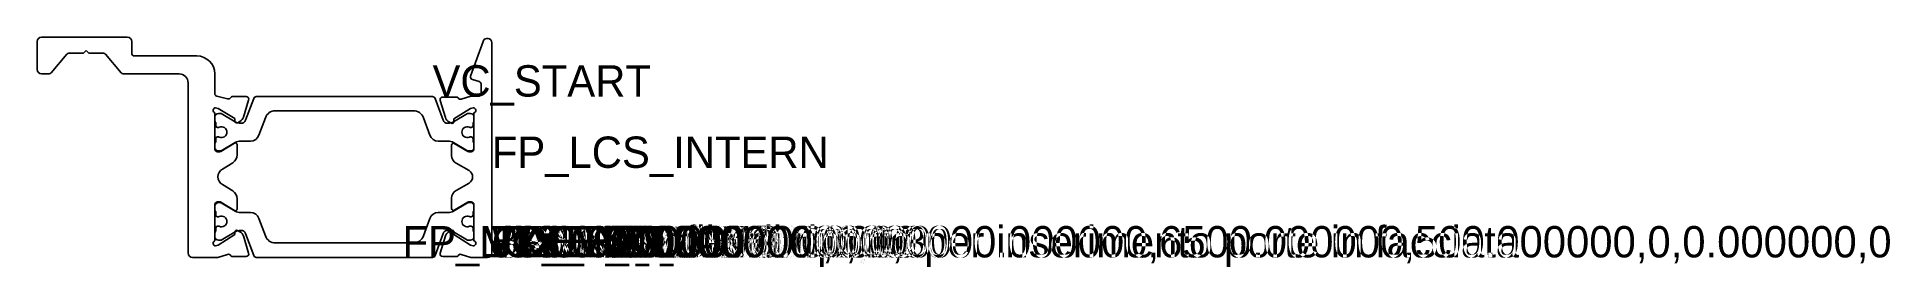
# Model space of a CAD drawing. Header units: metres. Extents: x 111 to 318, y 133 to 159.
import ezdxf

# ---------------------------------------------------------------- set-up
doc = ezdxf.new("R2010")
doc.units = ezdxf.units.M

msp = doc.modelspace()

# ---------------------------------------------------------------- linework, layer by layer
for p, q in [((110.627219, 158.189459), (110.627219, 155.088349)), ((120.727219, 158.689459), (111.127219, 158.689459)), ((121.227219, 156.888349), (121.227219, 158.189459)), ((160.557631, 158.220828), (159.145569, 154.341221)), ((161.527477, 134.588349), (161.527477, 158.049818)), ((112.202176, 154.694649), (113.968081, 156.783159)), ((114.197167, 156.889459), (115.832167, 156.889459)), ((115.832167, 156.889459), (116.130592, 157.189459)), ((116.130592, 157.189459), (116.429018, 156.889459)), ((116.429018, 156.889459), (118.064018, 156.889459)), ((118.293509, 156.782678), (120.051109, 154.69513)), ((128.527477, 156.588349), (121.527219, 156.588349)), ((111.127219, 154.588349), (111.97309, 154.588349)), ((120.2806, 154.588349), (126.527477, 154.588349)), ((127.527477, 153.588349), (127.527477, 134.588349)), ((130.527477, 152.388349), (130.527477, 154.588349)), ((159.349831, 153.948837), (160.105123, 153.746457)), ((131.95093, 151.809086), (130.739766, 152.101457)), ((134.024803, 152.051812), (132.474971, 152.051812)), ((133.726538, 149.750141), (134.311694, 151.6641)), ((133.954656, 149.424113), (134.883559, 151.854418)), ((154.889487, 152.051812), (135.165467, 152.051812)), ((156.100299, 149.424113), (155.171395, 151.854418)), ((155.74326, 151.611066), (156.328416, 149.697106)), ((157.579984, 151.998777), (156.030151, 151.998777)), ((159.19092, 152.088349), (158.104024, 151.756051)), ((160.027477, 152.088349), (159.19092, 152.088349)), ((160.327477, 153.456679), (160.327477, 152.388349)), ((130.527477, 146.188349), (130.527477, 150.222663)), ((130.527477, 149.773648), (130.527477, 149.346853)), ((130.614542, 150.805227), (130.901433, 150.717515)), ((130.901433, 150.717515), (132.77334, 149.600852)), ((131.133922, 150.173648), (130.927477, 150.173648)), ((132.81581, 149.234225), (131.233866, 150.146885)), ((132.77334, 149.600852), (132.763266, 149.312353)), ((135.466997, 147.731627), (136.177628, 149.684072)), ((152.749695, 150.473648), (137.30526, 150.473648)), ((154.587957, 147.731627), (153.877326, 149.684072)), ((157.239144, 149.234225), (158.821088, 150.146885)), ((157.281614, 149.547818), (159.153521, 150.717515)), ((157.291688, 149.259319), (157.281614, 149.547818)), ((158.921033, 150.173648), (159.127477, 150.173648)), ((159.153521, 150.717515), (159.440412, 150.805227)), ((159.527477, 150.222663), (159.527477, 146.188349)), ((159.527477, 149.773648), (159.527477, 149.346853)), ((130.627477, 149.173648), (130.627477, 148.798648)), ((130.627477, 147.348648), (130.627477, 146.973648)), ((130.827477, 148.598648), (130.939283, 148.598648)), ((130.939283, 147.548648), (130.827477, 147.548648)), ((130.939283, 148.598648), (131.023832, 148.617398)), ((131.023832, 147.529898), (130.939283, 147.548648)), ((133.057038, 149.128783), (133.337072, 149.27768)), ((133.47754, 149.073648), (133.415477, 149.073648)), ((156.577414, 149.073648), (156.639477, 149.073648)), ((156.717883, 149.224646), (156.997916, 149.075749)), ((159.031122, 148.617398), (159.115671, 148.598648)), ((159.115671, 147.548648), (159.031122, 147.529898)), ((159.227477, 148.598648), (159.115671, 148.598648)), ((159.115671, 147.548648), (159.227477, 147.548648)), ((159.427477, 149.173648), (159.427477, 148.798648)), ((159.427477, 147.348648), (159.427477, 146.973648)), ((130.527477, 146.800442), (130.527477, 146.373648)), ((131.047092, 145.888349), (130.827477, 145.888349)), ((130.927477, 145.973648), (131.133922, 145.973648)), ((132.727477, 146.862109), (131.197092, 145.928541)), ((131.233866, 146.00041), (132.81581, 146.91307)), ((133.027477, 145.534203), (133.027477, 146.688904)), ((133.415477, 147.073648), (134.527304, 147.073648)), ((156.639477, 147.073648), (155.52765, 147.073648)), ((157.027477, 146.638904), (157.027477, 145.484203)), ((158.821088, 146.00041), (157.239144, 146.91307)), ((158.857862, 145.928541), (157.327477, 146.812109)), ((159.127477, 145.973648), (158.921033, 145.973648)), ((159.227477, 145.888349), (159.007862, 145.888349)), ((159.527477, 146.800442), (159.527477, 146.373648)), ((131.377735, 143.954374), (132.527477, 144.668178)), ((157.527477, 144.618178), (158.977219, 143.781169)), ((132.527477, 141.508519), (131.377735, 142.222323)), ((158.977219, 142.395528), (157.527477, 141.558519)), ((130.527477, 135.954034), (130.527477, 139.988349)), ((130.527477, 139.376255), (130.527477, 139.80305)), ((130.627477, 138.82805), (130.627477, 139.20305)), ((130.827477, 140.288349), (131.047092, 140.288349)), ((130.927477, 140.20305), (131.133922, 140.20305)), ((131.197092, 140.248156), (132.727477, 139.314588)), ((131.233866, 140.176287), (132.81581, 139.263627)), ((133.027477, 139.487793), (133.027477, 140.642494)), ((133.415477, 139.10305), (134.527304, 139.10305)), ((156.639477, 139.10305), (155.52765, 139.10305)), ((157.027477, 140.692494), (157.027477, 139.537793)), ((158.821088, 140.176287), (157.239144, 139.263627)), ((157.327477, 139.364588), (158.857862, 140.248156)), ((159.127477, 140.20305), (158.921033, 140.20305)), ((159.007862, 140.288349), (159.227477, 140.288349)), ((159.427477, 138.82805), (159.427477, 139.20305)), ((159.527477, 139.988349), (159.527477, 135.954034)), ((159.527477, 139.376255), (159.527477, 139.80305)), ((130.627477, 137.00305), (130.627477, 137.37805)), ((130.939283, 138.62805), (130.827477, 138.62805)), ((130.827477, 137.57805), (130.939283, 137.57805)), ((130.939283, 138.62805), (131.023832, 138.6468)), ((131.023832, 137.5593), (130.939283, 137.57805)), ((132.81581, 136.942472), (131.233866, 136.029813)), ((132.763266, 136.917379), (132.77334, 136.628879)), ((133.337072, 136.952052), (133.057038, 137.100948)), ((133.47754, 137.10305), (133.415477, 137.10305)), ((135.466997, 138.44507), (136.177628, 136.492626)), ((154.587957, 138.44507), (153.877326, 136.492626)), ((156.577414, 137.10305), (156.639477, 137.10305)), ((156.997916, 137.100948), (156.717883, 136.952052)), ((157.239144, 136.942472), (158.821088, 136.029813)), ((157.281614, 136.628879), (157.291688, 136.917379)), ((159.031122, 138.6468), (159.115671, 138.62805)), ((159.115671, 137.57805), (159.031122, 137.5593)), ((159.115671, 138.62805), (159.227477, 138.62805)), ((159.227477, 137.57805), (159.115671, 137.57805)), ((159.427477, 137.00305), (159.427477, 137.37805)), ((130.527477, 136.40305), (130.527477, 136.829845)), ((130.901433, 135.459182), (130.614542, 135.37147)), ((132.77334, 136.628879), (130.901433, 135.459182)), ((131.133922, 136.00305), (130.927477, 136.00305)), ((134.311694, 134.565631), (133.726538, 136.479591)), ((133.954656, 136.752584), (134.883559, 134.285743)), ((152.749695, 135.70305), (137.30526, 135.70305)), ((156.100299, 136.752584), (155.171395, 134.285743)), ((156.328416, 136.479591), (155.74326, 134.565631)), ((159.153521, 135.459182), (157.281614, 136.628879)), ((158.921033, 136.00305), (159.127477, 136.00305)), ((159.440412, 135.37147), (159.153521, 135.459182)), ((159.527477, 136.40305), (159.527477, 136.829845)), ((128.027477, 134.088349), (130.864034, 134.088349)), ((130.864034, 134.088349), (131.95093, 134.420646)), ((132.474971, 134.17792), (134.024803, 134.17792)), ((154.889487, 134.088349), (135.165467, 134.088349)), ((156.030151, 134.17792), (157.579984, 134.17792)), ((158.104024, 134.420646), (159.19092, 134.088349)), ((159.19092, 134.088349), (161.027477, 134.088349))]:
    msp.add_line(p, q)
for centre, radius, start, end in [((111.127219, 158.189459), 0.5, 90, 180), ((120.727219, 158.189459), 0.5, 0, 90), ((161.027477, 158.049818), 0.5, 0, 160), ((114.197167, 156.589459), 0.3, 90, 139.784367), ((118.064018, 156.589459), 0.3, 40.095508, 90), ((121.527219, 156.888349), 0.3, 180, 270), ((128.527477, 154.588349), 2, 0, 90), ((111.127219, 155.088349), 0.5, 180, 270), ((111.97309, 154.888349), 0.3, 270, 319.784367), ((120.2806, 154.888349), 0.3, 220.095508, 270), ((126.527477, 153.588349), 1, 0, 90), ((159.427477, 154.238615), 0.3, 160, 255), ((160.027477, 153.456679), 0.3, 0, 75), ((130.827477, 152.388349), 0.3, 180, 253), ((132.038641, 152.095977), 0.3, 253, 330.769063), ((132.474971, 151.851812), 0.2, 90, 150.769063), ((134.024803, 151.751812), 0.3, 343, 90), ((135.165467, 151.751812), 0.3, 90, 160), ((154.889487, 151.751812), 0.3, 20, 90), ((156.030151, 151.698777), 0.3, 90, 197), ((157.579984, 151.798777), 0.2, 29.230937, 90), ((158.016313, 152.042943), 0.3, 209.230937, 287), ((160.027477, 152.388349), 0.3, 270, 0), ((130.627477, 150.505506), 0.3, 92.471219, 250.528783), ((130.927477, 149.773648), 0.4, 90, 180), ((130.727477, 149.346853), 0.2, 180, 240), ((131.133922, 149.973648), 0.2, 60.018361, 90), ((132.961494, 149.984038), 0.8, 298, 343), ((133.47754, 149.573648), 0.5, 270, 342.598279), ((137.30526, 149.273648), 1.2, 90, 160), ((152.749695, 149.273648), 1.2, 20, 90), ((156.577414, 149.573648), 0.5, 197.401721, 270), ((157.09346, 149.931004), 0.8, 197, 242), ((158.921033, 149.973648), 0.2, 90, 119.981639), ((159.127477, 149.773648), 0.4, 0, 90), ((159.327477, 149.346853), 0.2, 300, 0), ((159.427477, 150.505506), 0.3, 289.471221, 87.528779), ((130.827477, 148.798648), 0.2, 180, 270), ((130.827477, 147.348648), 0.2, 90, 180), ((131.277477, 148.073648), 0.6, 0, 115.007833), ((131.277477, 148.073648), 0.6, 244.992167, 0), ((132.963144, 149.305373), 0.2, 180, 298), ((133.415477, 150.273648), 1.2, 240.018361, 270), ((134.527304, 148.073648), 1, 270, 340), ((155.52765, 148.073648), 1, 200, 270), ((156.639477, 150.273648), 1.2, 270, 299.981639), ((157.09181, 149.252339), 0.2, 242, 0), ((158.777477, 148.073648), 0.6, 64.992167, 180), ((158.777477, 148.073648), 0.6, 180, 295.007833), ((159.227477, 148.798648), 0.2, 270, 0), ((159.227477, 147.348648), 0.2, 0, 90), ((130.727477, 146.800442), 0.2, 120, 180), ((130.927477, 146.373648), 0.4, 180, 270), ((130.827477, 146.188349), 0.3, 180, 270), ((131.047092, 146.188349), 0.3, 270, 300), ((131.133922, 146.173648), 0.2, 270, 299.981639), ((132.027477, 145.534203), 1, 300, 0), ((132.827477, 146.688904), 0.2, 0, 120), ((133.415477, 145.873648), 1.2, 90, 119.981639), ((156.639477, 145.873648), 1.2, 60.018361, 90), ((157.227477, 146.638904), 0.2, 60, 180), ((158.027477, 145.484203), 1, 180, 239.999999), ((158.921033, 146.173648), 0.2, 240.018361, 270), ((159.007862, 146.188349), 0.3, 240, 270), ((159.127477, 146.373648), 0.4, 270, 0), ((159.227477, 146.188349), 0.3, 270, 0), ((159.327477, 146.800442), 0.2, 0, 60), ((131.877735, 143.088349), 1, 120, 240), ((158.577219, 143.088349), 0.8, 299.999999, 59.999999), ((132.027477, 140.642494), 1, 0, 60), ((158.027477, 140.692494), 1, 119.999999, 180), ((130.827477, 139.988349), 0.3, 90, 180), ((130.927477, 139.80305), 0.4, 90, 180), ((130.727477, 139.376255), 0.2, 180, 240), ((131.047092, 139.988349), 0.3, 60, 90), ((131.133922, 140.00305), 0.2, 60.018361, 90), ((132.827477, 139.487793), 0.2, 240, 0), ((133.415477, 140.30305), 1.2, 240.018361, 270), ((134.527304, 138.10305), 1, 20, 90), ((155.52765, 138.10305), 1, 90, 160), ((156.639477, 140.30305), 1.2, 270, 299.981639), ((157.227477, 139.537793), 0.2, 180, 300), ((158.921033, 140.00305), 0.2, 90, 119.981639), ((159.007862, 139.988349), 0.3, 90, 120), ((159.127477, 139.80305), 0.4, 0, 90), ((159.227477, 139.988349), 0.3, 0, 90), ((159.327477, 139.376255), 0.2, 300, 0), ((130.727477, 136.829845), 0.2, 120, 180), ((130.827477, 138.82805), 0.2, 180, 270), ((130.827477, 137.37805), 0.2, 90, 180), ((131.277477, 138.10305), 0.6, 0, 115.007833), ((131.277477, 138.10305), 0.6, 244.992167, 0), ((132.963144, 136.924358), 0.2, 62, 180), ((133.415477, 135.90305), 1.2, 90, 119.981639), ((132.961494, 136.245694), 0.8, 17, 62), ((133.47754, 136.60305), 0.5, 17.401721, 90), ((156.577414, 136.60305), 0.5, 90, 162.598279), ((157.09346, 136.245694), 0.8, 118, 163), ((156.639477, 135.90305), 1.2, 60.018361, 90), ((157.09181, 136.924359), 0.2, 0, 118), ((158.777477, 138.10305), 0.6, 64.992167, 180), ((158.777477, 138.10305), 0.6, 180, 295.007833), ((159.227477, 138.82805), 0.2, 270, 0), ((159.227477, 137.37805), 0.2, 0, 90), ((159.327477, 136.829845), 0.2, 0, 60), ((130.627477, 135.671191), 0.3, 109.471221, 267.528779), ((130.927477, 136.40305), 0.4, 180, 270), ((131.133922, 136.20305), 0.2, 270, 299.981639), ((137.30526, 136.90305), 1.2, 200, 270), ((152.749695, 136.90305), 1.2, 270, 340), ((158.921033, 136.20305), 0.2, 240.018361, 270), ((159.127477, 136.40305), 0.4, 270, 0), ((159.427477, 135.671191), 0.3, 272.471221, 70.528779), ((128.027477, 134.588349), 0.5, 180, 270), ((132.038641, 134.133754), 0.3, 29.230937, 107), ((132.474971, 134.37792), 0.2, 209.230937, 270), ((134.024803, 134.47792), 0.3, 270, 17), ((135.165467, 134.388349), 0.3, 200, 270), ((154.889487, 134.388349), 0.3, 270, 340), ((156.030151, 134.47792), 0.3, 163, 270), ((157.579984, 134.37792), 0.2, 270, 330.769063), ((158.016313, 134.133754), 0.3, 73, 150.769063), ((161.027477, 134.588349), 0.5, 270, 0)]:
    msp.add_arc(centre, radius, start, end)

# ---------------------------------------------------------------- texts
for tag, p in [('VC_START', (154.889487, 152.051812)), ('FP_LCS_INTERN', (161.527477, 144.088349)), ('FP_LCS_HOT', (151.527477, 134.088349)), ('VC_END', (160.627477, 134.088349)), ('WX:0.000000', (161.527477, 134.088349)), ('WY:0.000000', (161.527477, 134.088349)), ('JX:0.000000', (161.527477, 134.088349)), ('JY:0.000000', (161.527477, 134.088349)), ('TDEV:0.000000', (161.527477, 134.088349)), ('TDEV2:0.000000', (161.527477, 134.088349)), ('TDEV3:0.000000', (161.527477, 134.088349)), ('TDEV4:0.000000', (161.527477, 134.088349)), ('TDEV5:0.000000', (161.527477, 134.088349)), ('OPTI:500.000000,1,0,3000.000000,6500.000000,500.000000,0,0.000000,0', (161.527477, 134.088349)), ('GLASS_MIN:0.000000', (161.527477, 134.088349)), ('GLASS_MAX:0.000000', (161.527477, 134.088349)), ('DESC:Profilo di riporto per inserimento porte in facciata', (161.527477, 134.088349)), ('DENS:0.710000', (161.527477, 134.088349)), ('FRONT_VIEW', (161.527477, 134.088349)), ('BL01:6800.000000,,1', (161.527477, 134.088349)), ('PANE_WIDTH:0.000000', (161.527477, 134.088349)), ('FP_LCS_ORIG', (161.527477, 134.088349))]:
    msp.add_attdef(tag, p, '', height=3.5)

doc.saveas('drawing.dxf')
